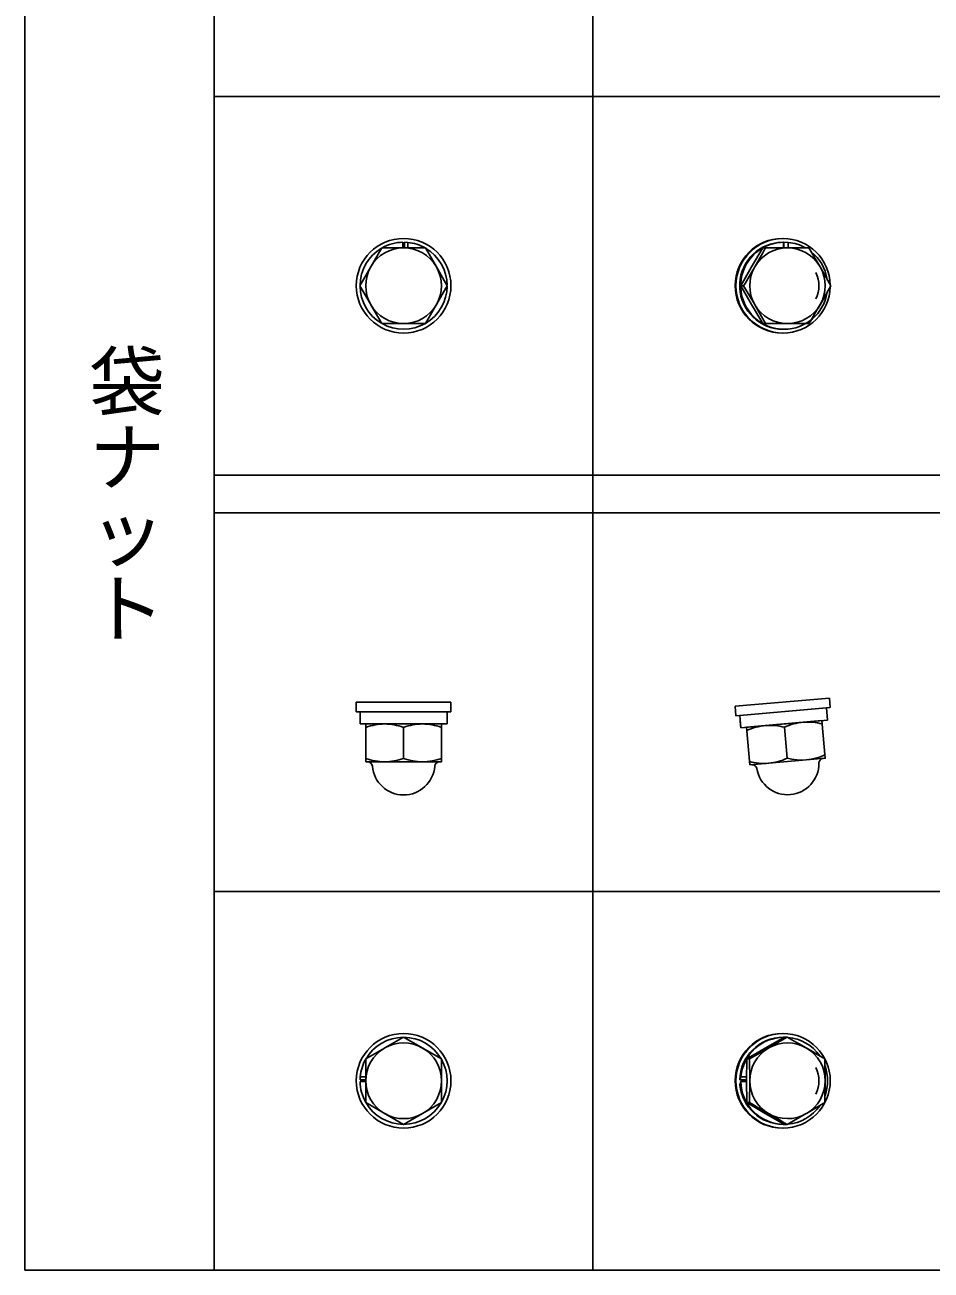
# Model space of a CAD drawing. Units: millimetres, scale not verified. Extents: x -390 to 390, y -260 to 278.
# Drawn here: x -390 to -294.3, y -260 to -128.4 of the extents above; entities that cross this region are included whole.
import ezdxf
from ezdxf.enums import TextEntityAlignment as Align

# ---------------------------------------------------------------- set-up
doc = ezdxf.new("R2010")
doc.units = ezdxf.units.MM
doc.header["$LTSCALE"] = 2
for name, color, linetype in [('0-0_0-0', 3, 'Continuous'), ('0-1_0-1', 3, 'Continuous'), ('0-3_0-3', 3, 'Continuous'), ('0-5_0-5', 3, 'Continuous'), ('F-0_ 補助線', 4, 'Continuous')]:
    doc.layers.add(name, color=color, linetype=linetype)
doc.styles.add('@ＭＳ ゴシック', font='')
doc.styles.get('@ＭＳ ゴシック').set_extended_font_data('@MS Gothic')

msp = doc.modelspace()

# ---------------------------------------------------------------- linework, layer by layer
at = {"layer": '0-0_0-0'}
for p, q in [((-314.981, -200.436), (-305.019, -199.564)), ((-305.019, -199.564), (-304.932, -200.56)), ((-355, -200), (-345, -200)), ((-355, -201), (-355, -200)), ((-355, -201), (-345, -201)), ((-354.599, -201), (-354.58, -202.3)), ((-354.599, -201), (-345.4, -201)), ((-345.4, -201), (-345.4, -202.3)), ((-345, -200), (-345, -201)), ((-314.894, -201.432), (-314.981, -200.436)), ((-314.894, -201.432), (-304.932, -200.56)), ((-314.495, -201.397), (-305.33, -200.595)), ((-305.33, -200.595), (-305.217, -201.89)), ((-354.593, -201.65), (-354.599, -202.3)), ((-345.4, -202.3), (-354.599, -202.3)), ((-354, -206.3), (-354, -202.3)), ((-354, -202.3), (-346, -202.3)), ((-314.495, -201.397), (-314.362, -202.69)), ((-314.432, -202.044), (-314.381, -202.692)), ((-305.217, -201.89), (-314.381, -202.692)), ((-313.784, -202.64), (-305.815, -201.943)), ((-350, -205.942), (-350, -202.657)), ((-313.436, -206.625), (-313.784, -202.64)), ((-309.482, -205.92), (-309.768, -202.647))]:
    msp.add_line(p, q, dxfattribs=at)
for points in [[(-354, -206.3), (-346, -206.3), (-346, -202.3)], [(-313.436, -206.625), (-305.466, -205.927), (-305.815, -201.943)]]:
    msp.add_lwpolyline(points, dxfattribs=at)
for centre, radius, start, end in [((-351.915, -208.552), 6.252, 90.765, 109.482), ((-352.086, -208.559), 6.26, 70.533, 89.196), ((-347.914, -208.559), 6.26, 90.804, 109.467), ((-348.085, -208.552), 6.252, 70.518, 89.235), ((-311.162, -208.686), 6.252, 95.765, 114.482), ((-311.332, -208.708), 6.26, 75.533, 94.196), ((-307.176, -208.344), 6.26, 95.804, 114.467), ((-307.347, -208.352), 6.252, 75.518, 94.235), ((-351.914, -200.046), 6.254, 250.517, 269.158), ((-353.788, -206.8), 0.5, 4.528, 90), ((-352.089, -200.025), 6.276, 270.877, 289.447), ((-348, -200.521), 5.779, 249.752, 290.249), ((-346.212, -206.8), 0.5, 90, 175.472), ((-311.903, -200.213), 6.254, 255.517, 274.158), ((-312.079, -200.207), 6.276, 275.877, 294.447), ((-307.962, -200.345), 5.779, 254.752, 295.249), ((-309.433, -206.475), 3.3, 275, 0.472), ((-305.634, -206.444), 0.5, 95, 180.472), ((-350, -206.5), 3.3, 184.528, 270), ((-350, -206.5), 3.3, 270, 355.472), ((-313.181, -207.104), 0.5, 9.528, 95), ((-309.433, -206.475), 3.3, 189.528, 275)]:
    msp.add_arc(centre, radius, start, end, dxfattribs=at)
at = {"layer": '0-1_0-1'}
for p, q in [((-350.085, -152.001), (-350.085, -151.401)), ((-349.915, -152), (-349.915, -151.401)), ((-349.915, -151.401), (-349.567, -151.42)), ((-349.567, -152), (-349.567, -151.42)), ((-310.344, -151.42), (-309.884, -151.401)), ((-309.884, -152), (-309.884, -151.401)), ((-309.829, -152), (-309.829, -151.401)), ((-309.829, -151.401), (-309.368, -151.42)), ((-309.368, -152), (-309.368, -151.42)), ((-309.8, -160.6), (-309.913, -160.6)), ((-309.913, -235.4), (-309.8, -235.4)), ((-354.599, -239.915), (-354.58, -239.567)), ((-354, -239.915), (-354.599, -239.915)), ((-353.999, -240.084), (-354.599, -240.084)), ((-354, -239.567), (-354.58, -239.567)), ((-314.495, -239.915), (-314.362, -239.567)), ((-313.784, -239.915), (-314.495, -239.915)), ((-314.475, -240.433), (-314.381, -240.084)), ((-313.784, -240.084), (-314.381, -240.084)), ((-313.783, -239.567), (-314.362, -239.567)), ((-309.8, -244.6), (-309.913, -244.6))]:
    msp.add_line(p, q, dxfattribs=at)
for centre, radius, start, end in [((-350, -156), 4.6, 120.404, 179.591), ((-350, -156), 4.6, 91.054, 119.59), ((-350, -156), 4.6, 60.408, 84.599), ((-350, -156), 4.6, 0.407, 59.593), ((-309.895, -155.999), 4.601, 95.608, 269.773), ((-309.773, -156), 4.609, 119.921, 240.074), ((-309.799, -155.969), 4.569, 91.064, 119.692), ((-309.801, -155.97), 4.57, 60.308, 84.574), ((-309.821, -155.996), 4.604, 8.84, 51.177), ((-350, -156), 4.6, 180.409, 239.591), ((-350, -156), 4.6, 240.41, 359.593), ((-309.806, -156.012), 4.588, 270.085, 351.241), ((-309.799, -156.031), 4.569, 240.308, 269.995), ((-350, -240), 4.6, 90.404, 149.59), ((-350, -240), 4.6, 30.407, 89.592), ((-309.904, -239.991), 4.591, 90.106, 179.058), ((-309.792, -239.989), 4.589, 90.121, 174.722), ((-309.803, -239.978), 4.579, 34.786, 85.213), ((-350, -240), 4.6, 150.408, 174.599), ((-350, -240), 4.6, 330.408, 29.592), ((-309.834, -240), 4.616, 340.551, 19.45), ((-350, -240), 4.6, 181.054, 209.592), ((-309.905, -240.011), 4.589, 185.278, 269.906), ((-309.791, -240.009), 4.591, 180.942, 269.864), ((-350, -240), 4.6, 210.409, 269.592), ((-350, -240), 4.6, 270.413, 329.597), ((-309.803, -240.022), 4.579, 274.79, 325.216)]:
    msp.add_arc(centre, radius, start, end, dxfattribs=at)
at = {"layer": '0-3_0-3'}
for centre in [(-350, -156), (-350, -240)]:
    msp.add_circle(centre, 5, dxfattribs=at)
for centre, radius, start, end in [((-309.981, -156), 5, 90.218, 269.782), ((-309.894, -156), 5, 90.218, 269.782), ((-309.922, -155.99), 4.99, 0.976, 89.894), ((-309.922, -156.01), 4.99, 270.106, 359.024), ((-309.981, -240), 5, 90.218, 269.782), ((-309.894, -240), 5, 90.218, 269.782), ((-309.932, -240), 5, 270.218, 89.782)]:
    msp.add_arc(centre, radius, start, end, dxfattribs=at)
at = {"layer": '0-5_0-5'}
for p, q in [((-354.619, -156), (-352.31, -152)), ((-352.31, -152), (-350, -152)), ((-350, -152), (-347.691, -152)), ((-347.691, -152), (-346.539, -153.994)), ((-312.069, -152), (-313.251, -154.001)), ((-311.783, -152), (-312.069, -152)), ((-311.783, -152), (-309.451, -152)), ((-309.451, -152), (-307.181, -152)), ((-307.181, -152), (-306.003, -153.994)), ((-346.539, -153.994), (-346.532, -154.007)), ((-346.532, -154.007), (-345.381, -156)), ((-306.003, -153.994), (-305.996, -154.007)), ((-305.996, -154.007), (-304.881, -156)), ((-353.469, -157.992), (-354.619, -156)), ((-345.381, -156), (-347.691, -160)), ((-314.083, -156), (-314.37, -156)), ((-312.907, -157.992), (-314.083, -156)), ((-353.46, -158.007), (-353.469, -157.992)), ((-352.31, -160), (-353.46, -158.007)), ((-313.251, -157.998), (-312.069, -160)), ((-312.898, -158.007), (-312.907, -157.992)), ((-311.783, -160), (-312.898, -158.007)), ((-350, -160), (-352.31, -160)), ((-347.691, -160), (-350, -160)), ((-311.783, -160), (-312.069, -160)), ((-309.451, -160), (-311.783, -160)), ((-307.181, -160), (-309.451, -160)), ((-351.993, -236.532), (-350, -235.381)), ((-309.769, -235.381), (-311.79, -236.535)), ((-311.437, -236.532), (-309.482, -235.381)), ((-309.482, -235.381), (-309.769, -235.381)), ((-354, -237.69), (-352.006, -236.539)), ((-352.006, -236.539), (-351.993, -236.532)), ((-311.79, -236.535), (-313.753, -237.69)), ((-313.753, -237.69), (-313.467, -237.69)), ((-313.467, -242.309), (-313.753, -242.309)), ((-313.753, -242.309), (-311.791, -243.465)), ((-347.993, -243.46), (-348.008, -243.469)), ((-311.791, -243.465), (-309.769, -244.619)), ((-309.482, -244.619), (-309.769, -244.619)), ((-307.467, -243.469), (-309.482, -244.619)), ((-307.451, -243.46), (-307.467, -243.469))]:
    msp.add_line(p, q, dxfattribs=at)
for points in [[(-313.251, -154.001), (-314.37, -156), (-313.251, -157.998)], [(-350, -235.381), (-346, -237.69), (-346, -240), (-346, -242.309), (-347.993, -243.46)], [(-313.467, -237.69), (-311.449, -236.539), (-311.437, -236.532)], [(-348.008, -243.469), (-350, -244.619), (-354, -242.309), (-354, -240), (-354, -237.69)], [(-313.753, -237.69), (-313.784, -240), (-313.753, -242.309)], [(-313.467, -242.309), (-313.436, -240), (-313.467, -237.69)], [(-305.497, -237.69), (-305.466, -240), (-305.497, -242.309), (-307.451, -243.46)]]:
    msp.add_lwpolyline(points, dxfattribs=at)
for centre, radius, start, end in [((-350, -156), 4, 90.007, 209.858), ((-350.001, -156.002), 4.002, 30.112, 89.986), ((-398.43, -104.826), 98.657, 328.754, 331.435), ((-309.437, -156), 4, 90.195, 209.859), ((-309.455, -155.984), 3.984, 29.963, 89.946), ((-350, -156), 4, 270.007, 29.881), ((-309.465, -156), 4, 270.196, 29.881), ((-309.433, -156), 3.299, 334.958, 25.041), ((-391.529, -108.826), 98.658, 328.754, 331.435), ((-349.999, -155.999), 4.001, 210.13, 269.99), ((-309.447, -156.017), 3.983, 209.981, 269.95), ((-392.657, -383.488), 169.864, 59.129, 60.682), ((-349.998, -240.001), 4.002, 120.112, 179.986), ((-350, -240), 4, 0.007, 119.881), ((-309.431, -239.998), 4.004, 120.261, 180.026), ((-309.451, -239.987), 3.985, 359.817, 119.88), ((-309.433, -240), 3.299, 334.959, 25.042), ((-350.001, -240), 3.999, 179.996, 240.03), ((-350.001, -239.999), 4.001, 300.13, 359.99), ((-309.451, -240.013), 3.985, 179.818, 299.858), ((-309.47, -240.002), 4.004, 300.279, 0.03), ((-396.651, -390.433), 169.884, 59.129, 60.682), ((-350, -240.001), 3.999, 240.016, 299.868)]:
    msp.add_arc(centre, radius, start, end, dxfattribs=at)
at = {"layer": 'F-0_ 補助線', "color": 6}
for p, q in [((-390, 260), (-390, -260)), ((-370, 260), (-370, -260)), ((-390, -260), (390, -260))]:
    msp.add_line(p, q, dxfattribs=at)
at = {"layer": 'F-0_ 補助線'}
for p, q in [((-330, 260), (-330, -260)), ((-370, -136), (390, -136)), ((-370, -176), (390, -176)), ((-370, -180), (390, -180)), ((-370, -220), (390, -220))]:
    msp.add_line(p, q, dxfattribs=at)

# ---------------------------------------------------------------- texts
at = {"layer": 'F-0_ 補助線', "color": 7, "style": '@ＭＳ ゴシック'}
msp.add_text('袋ナット', height=5.865, rotation=270, dxfattribs=at).set_placement((-384, -162), align=Align.BOTTOM_LEFT)

doc.saveas('drawing.dxf')
